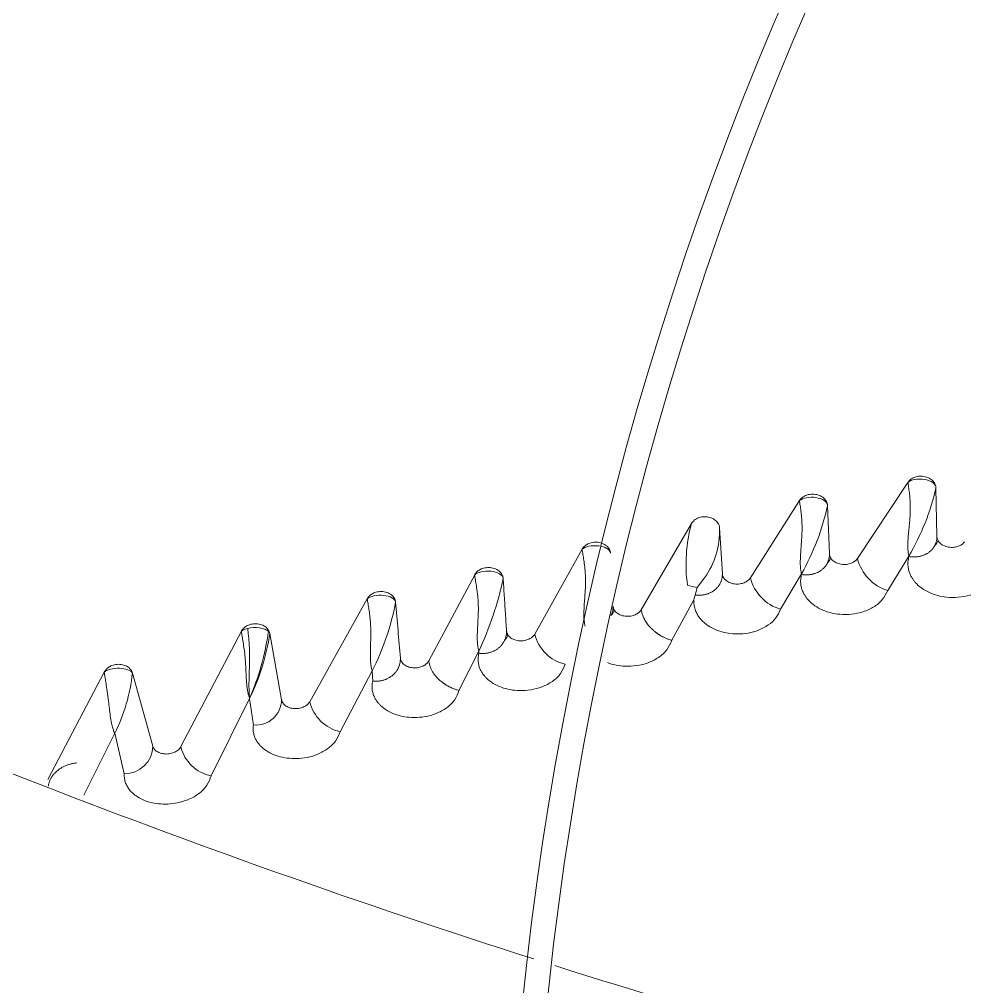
# Model space of a CAD drawing. Header units: millimetres. Extents: x 113490 to 142599, y -20467 to 115.
# Drawn here: x 134473.8 to 134570.1, y -11322.9 to -11224.4 of the extents above; entities that cross this region are included whole.
import ezdxf

# ---------------------------------------------------------------- set-up
doc = ezdxf.new("R2010")
doc.units = ezdxf.units.MM
doc.layers.add('DV3_0', color=7, linetype='Continuous')

msp = doc.modelspace()

# ---------------------------------------------------------------- linework, layer by layer
at = {"layer": 'DV3_0', "color": 7, "linetype": 'Continuous', "lineweight": 15}
for p, q in [((134559.17, -11279.306), (134564.328, -11271.544)), ((134567.175, -11272.108), (134567.267, -11277.05)), ((134548.265, -11281.278), (134553.274, -11273.405)), ((134556.131, -11273.909), (134556.325, -11278.827)), ((134537.148, -11284.523), (134542.254, -11275.748)), ((134545.132, -11276.173), (134545.411, -11280.856)), ((134526.31, -11287.005), (134531.129, -11278.365)), ((134562.267, -11282.576), (134564.42, -11279.052)), ((134564.42, -11279.051), (134564.418, -11279.098)), ((134515.493, -11289.734), (134520.176, -11280.965)), ((134543.608, -11281.271), (134542.831, -11282.246)), ((134551.354, -11284.475), (134553.478, -11280.858)), ((134553.478, -11280.858), (134553.478, -11280.94)), ((134542.337, -11282.157), (134541.86, -11282.021)), ((134542.831, -11282.246), (134542.337, -11282.157)), ((134542.831, -11282.246), (134542.654, -11283.036)), ((134503.372, -11293.898), (134509.237, -11283.399)), ((134540.253, -11287.64), (134542.503, -11283.511)), ((134490.238, -11298.474), (134496.412, -11286.718)), ((134499.298, -11286.943), (134500.501, -11293.704)), ((134518.573, -11292.74), (134520.593, -11288.734)), ((134520.593, -11288.733), (134520.6, -11288.967)), ((134476.696, -11301.82), (134482.437, -11290.877)), ((134485.302, -11290.976), (134487.375, -11298.431)), ((134506.452, -11296.951), (134509.732, -11290.763)), ((134509.732, -11290.762), (134509.783, -11291.791)), ((134493.323, -11301.454), (134497.245, -11293.564)), ((134497.245, -11293.564), (134497.626, -11296.272)), ((134480.349, -11303.43), (134483.496, -11297.117)), ((134483.496, -11297.116), (134484.467, -11301.239))]:
    msp.add_line(p, q, dxfattribs=at)
for centre, radius, start, end in [((134869.238, -11359.99), 477.5, 136.98025, 223.01975), ((134869.238, -11359.99), 456, 136.22822, 225.34418), ((134869.238, -11359.99), 453.5, 135.99119, 225.55886), ((134869.238, -11359.99), 457, 142.95737, 169.71228), ((134869.238, -11359.99), 343.5, 135.65946, 225.62289), ((134869.238, -11359.99), 346, 136.50602, 225.32035), ((134543.348, -11266.671), 24.439, 329.56586, 347.14778), ((134531.773, -11268.592), 24.932, 330.52894, 347.68668), ((134557.61, -11279.861), 15.898, 165.00298, 187.80676), ((134536.779, -11276.452), 8.357, 324.79019, 1.91433), ((134566.52, -11277.251), 0.897, 305.88427, 346.71446), ((134555.539, -11279), 0.942, 307.57461, 346.42967), ((134563.681, -11278.136), 4.66, 194.54387, 252.336), ((134791.503, -10489.197), 872.245, 245.056331, 252.291432), ((134491.415, -11274.855), 32.31, 334.56136, 348.45555), ((134552.633, -11280.149), 4.511, 194.49093, 253.53002), ((134548.296, -11285.084), 6.003, 160.05662, 164.81001), ((134485.295, -11278.516), 27.334, 333.38163, 348.95989), ((129375.049, -11718.425), 5155.431, 4.77297, 4.836578), ((134533.366, -11284.289), 1.068, 310.83867, 346.42868), ((134472.103, -11282.848), 27.331, 336.91483, 351.84021), ((134476.136, -11283.389), 23.433, 334.26264, 351.27685), ((134522.487, -11286.791), 1.106, 312.11245, 346.08773), ((134530.251, -11286.11), 4.041, 192.7941, 257.83161), ((134467.403, -11289.046), 18.003, 333.36688, 353.8444), ((134497.879, -11293.661), 2.622, 264.45156, 359.06259), ((134507.371, -11292.945), 4.111, 193.40108, 257.09437), ((134484.511, -11298.374), 2.865, 269.12601, 358.86626), ((134494.096, -11297.566), 3.964, 193.23761, 258.75388), ((134791.503, -10489.197), 872.245, 252.439478, 259.620226), ((135067.025, -9514.286), 1921.389, 250.257884, 253.587263)]:
    msp.add_arc(centre, radius, start, end, dxfattribs=at)
at = {"layer": 'DV3_0', "color": 7, "linetype": 'Continuous', "lineweight": 20}
for centre, radius, start, end in [((134869.238, -11359.99), 461.751, 142.79147, 173.13842), ((134497.298, -11287.817), 1.411, 100.21427, 128.87323), ((134498.858, -11287.078), 0.461, 17.12635, 49.61643)]:
    msp.add_arc(centre, radius, start, end, dxfattribs=at)
at = {"layer": 'DV3_0', "color": 7, "linetype": 'Continuous', "lineweight": 15}
for points, knots in [([(134564.328, -11271.544), (134564.344, -11271.521), (134564.374, -11271.475), (134564.428, -11271.409), (134564.488, -11271.346), (134564.576, -11271.266), (134564.698, -11271.174), (134564.868, -11271.079), (134565.061, -11271), (134565.377, -11270.918), (134565.733, -11270.901), (134566.094, -11270.963), (134566.354, -11271.05), (134566.593, -11271.173), (134566.798, -11271.327), (134566.963, -11271.505), (134567.07, -11271.678), (134567.133, -11271.835), (134567.167, -11271.971), (134567.172, -11272.062), (134567.175, -11272.108)], [0, 0, 0, 0, 0.024134, 0.04836, 0.072806, 0.097596, 0.147346, 0.197463, 0.253452, 0.310188, 0.44873, 0.519838, 0.591578, 0.663957, 0.735397, 0.803684, 0.871681, 0.915225, 0.957782, 1, 1, 1, 1]), ([(134564.42, -11279.051), (134564.408, -11279.002), (134564.385, -11278.9), (134564.359, -11278.74), (134564.338, -11278.573), (134564.323, -11278.397), (134564.309, -11278.106), (134564.316, -11277.643), (134564.358, -11277.012), (134564.415, -11276.383), (134564.464, -11275.876), (134564.511, -11275.383), (134564.545, -11274.865), (134564.565, -11274.328), (134564.563, -11273.895), (134564.552, -11273.546), (134564.531, -11273.212), (134564.502, -11272.892), (134564.468, -11272.588), (134564.431, -11272.299), (134564.393, -11272.028), (134564.357, -11271.772), (134564.338, -11271.621), (134564.328, -11271.544)], [0, 0, 0, 0, 0.022409, 0.045589, 0.069571, 0.094381, 0.120045, 0.191549, 0.285493, 0.377196, 0.444191, 0.486257, 0.570457, 0.643705, 0.688578, 0.731351, 0.772306, 0.811765, 0.850086, 0.887654, 0.924879, 0.962184, 1, 1, 1, 1]), ([(134564.328, -11271.544), (134564.48, -11271.415), (134564.736, -11271.308), (134565.342, -11271.199), (134565.693, -11271.195), (134566.341, -11271.305), (134566.638, -11271.418), (134567.055, -11271.722), (134567.173, -11271.913), (134567.175, -11272.108)], [0, 0, 0, 0, 0.25, 0.25, 0.5, 0.5, 0.75, 0.75, 1, 1, 1, 1]), ([(134553.274, -11273.405), (134553.289, -11273.382), (134553.319, -11273.335), (134553.371, -11273.269), (134553.429, -11273.205), (134553.515, -11273.123), (134553.635, -11273.03), (134553.802, -11272.931), (134553.993, -11272.848), (134554.307, -11272.76), (134554.663, -11272.735), (134555.026, -11272.788), (134555.289, -11272.871), (134555.531, -11272.989), (134555.739, -11273.138), (134555.908, -11273.312), (134556.017, -11273.483), (134556.083, -11273.638), (134556.12, -11273.773), (134556.127, -11273.863), (134556.131, -11273.909)], [0, 0, 0, 0, 0.024029, 0.048159, 0.072516, 0.097221, 0.146847, 0.196862, 0.252882, 0.309652, 0.448785, 0.520176, 0.59216, 0.664628, 0.736101, 0.804272, 0.872116, 0.915511, 0.957922, 1, 1, 1, 1]), ([(134553.274, -11273.405), (134553.421, -11273.276), (134553.673, -11273.168), (134554.275, -11273.052), (134554.625, -11273.044), (134555.275, -11273.141), (134555.576, -11273.247), (134556, -11273.537), (134556.124, -11273.72), (134556.131, -11273.909)], [0, 0, 0, 0, 0.25, 0.25, 0.5, 0.5, 0.75, 0.75, 1, 1, 1, 1]), ([(134553.478, -11280.858), (134553.466, -11280.809), (134553.442, -11280.71), (134553.413, -11280.553), (134553.389, -11280.389), (134553.371, -11280.217), (134553.352, -11279.931), (134553.35, -11279.477), (134553.38, -11278.854), (134553.424, -11278.231), (134553.463, -11277.729), (134553.502, -11277.242), (134553.526, -11276.729), (134553.537, -11276.194), (134553.53, -11275.762), (134553.513, -11275.414), (134553.488, -11275.079), (134553.456, -11274.759), (134553.419, -11274.455), (134553.379, -11274.165), (134553.34, -11273.893), (134553.303, -11273.635), (134553.284, -11273.482), (134553.274, -11273.405)], [0, 0, 0, 0, 0.022201, 0.045152, 0.068882, 0.093418, 0.118782, 0.189613, 0.28218, 0.374375, 0.441059, 0.481971, 0.566408, 0.639815, 0.684963, 0.728061, 0.769391, 0.809271, 0.848051, 0.886111, 0.923847, 0.961672, 1, 1, 1, 1]), ([(134542.254, -11275.748), (134542.272, -11275.72), (134542.306, -11275.666), (134542.363, -11275.59), (134542.425, -11275.519), (134542.509, -11275.435), (134542.625, -11275.342), (134542.848, -11275.206), (134543.128, -11275.1), (134543.457, -11275.049), (134543.735, -11275.044), (134544.015, -11275.081), (134544.279, -11275.159), (134544.521, -11275.272), (134544.73, -11275.418), (134544.901, -11275.589), (134545.014, -11275.758), (134545.082, -11275.911), (134545.12, -11276.041), (134545.128, -11276.129), (134545.132, -11276.173)], [0, 0, 0, 0, 0.028167, 0.055348, 0.081659, 0.107229, 0.154212, 0.202321, 0.315456, 0.382435, 0.455458, 0.52668, 0.598478, 0.669805, 0.740218, 0.808365, 0.876005, 0.918304, 0.959423, 1, 1, 1, 1]), ([(134531.129, -11278.365), (134531.142, -11278.341), (134531.169, -11278.293), (134531.218, -11278.223), (134531.272, -11278.156), (134531.353, -11278.07), (134531.468, -11277.971), (134531.631, -11277.864), (134531.819, -11277.772), (134532.133, -11277.668), (134532.496, -11277.628), (134532.869, -11277.669), (134533.141, -11277.743), (134533.392, -11277.855), (134533.608, -11278.001), (134533.782, -11278.172), (134533.896, -11278.341), (134533.966, -11278.495), (134534.005, -11278.629), (134534.012, -11278.72), (134534.016, -11278.765)], [0, 0, 0, 0, 0.023863, 0.047824, 0.072015, 0.09656, 0.145727, 0.195355, 0.251243, 0.307931, 0.448733, 0.521024, 0.59385, 0.666733, 0.738421, 0.806257, 0.87365, 0.91656, 0.958451, 1, 1, 1, 1]), ([(134564.418, -11279.097), (134564.467, -11279.105), (134564.564, -11279.121), (134564.71, -11279.134), (134564.855, -11279.141), (134564.999, -11279.141), (134565.142, -11279.134), (134565.282, -11279.12), (134565.421, -11279.1), (134565.556, -11279.073), (134565.689, -11279.039), (134565.819, -11279), (134565.945, -11278.954), (134566.067, -11278.902), (134566.184, -11278.845), (134566.297, -11278.781), (134566.405, -11278.713), (134566.507, -11278.638), (134566.604, -11278.559), (134566.695, -11278.475), (134566.78, -11278.386), (134566.859, -11278.292), (134566.931, -11278.195), (134566.997, -11278.094), (134567.056, -11277.989), (134567.109, -11277.88), (134567.154, -11277.769), (134567.192, -11277.655), (134567.223, -11277.538), (134567.246, -11277.419), (134567.261, -11277.298), (134567.269, -11277.175), (134567.268, -11277.091), (134567.267, -11277.05)], [0, 0, 0, 0, 0.030624, 0.061201, 0.091776, 0.122388, 0.153068, 0.183841, 0.214727, 0.245741, 0.276895, 0.308198, 0.339656, 0.371275, 0.403058, 0.43501, 0.467136, 0.499442, 0.53193, 0.564598, 0.597438, 0.630439, 0.663587, 0.696868, 0.730267, 0.763765, 0.797349, 0.831004, 0.864717, 0.898478, 0.93228, 0.96612, 1, 1, 1, 1]), ([(134567.267, -11277.05), (134567.273, -11277.114), (134567.284, -11277.243), (134567.381, -11277.496), (134567.613, -11277.792), (134568.044, -11278.053), (134568.574, -11278.185), (134569.103, -11278.17), (134569.546, -11278.041), (134569.828, -11277.874), (134570.002, -11277.72), (134570.069, -11277.635), (134570.102, -11277.592)], [0, 0, 0, 0, 0.062043, 0.124815, 0.256609, 0.396962, 0.54245, 0.683803, 0.801715, 0.902665, 0.951541, 1, 1, 1, 1]), ([(134531.129, -11278.365), (134531.261, -11278.235), (134531.506, -11278.124), (134532.105, -11277.995), (134532.46, -11277.977), (134533.126, -11278.054), (134533.436, -11278.149), (134533.877, -11278.415), (134534.008, -11278.588), (134534.016, -11278.765)], [0, 0, 0, 0, 0.25, 0.25, 0.5, 0.5, 0.75, 0.75, 1, 1, 1, 1]), ([(134531.432, -11286.19), (134531.419, -11286.139), (134531.393, -11286.035), (134531.363, -11285.87), (134531.338, -11285.697), (134531.319, -11285.515), (134531.3, -11285.214), (134531.3, -11284.734), (134531.333, -11284.082), (134531.379, -11283.431), (134531.417, -11282.905), (134531.453, -11282.395), (134531.471, -11281.859), (134531.471, -11281.305), (134531.452, -11280.857), (134531.425, -11280.495), (134531.388, -11280.146), (134531.345, -11279.81), (134531.297, -11279.489), (134531.248, -11279.182), (134531.201, -11278.891), (134531.158, -11278.614), (134531.139, -11278.448), (134531.129, -11278.365)], [0, 0, 0, 0, 0.022237, 0.045248, 0.069066, 0.093718, 0.119229, 0.190368, 0.28422, 0.374892, 0.441624, 0.484155, 0.567317, 0.639831, 0.684339, 0.726905, 0.76784, 0.807487, 0.846217, 0.884424, 0.922516, 0.960904, 1, 1, 1, 1]), ([(134553.478, -11280.94), (134553.527, -11280.947), (134553.624, -11280.961), (134553.771, -11280.972), (134553.916, -11280.976), (134554.06, -11280.974), (134554.202, -11280.964), (134554.343, -11280.948), (134554.481, -11280.925), (134554.617, -11280.896), (134554.749, -11280.86), (134554.879, -11280.818), (134555.004, -11280.769), (134555.126, -11280.715), (134555.243, -11280.655), (134555.356, -11280.59), (134555.464, -11280.519), (134555.566, -11280.442), (134555.662, -11280.361), (134555.753, -11280.274), (134555.838, -11280.183), (134555.916, -11280.088), (134555.988, -11279.989), (134556.054, -11279.885), (134556.113, -11279.778), (134556.165, -11279.668), (134556.211, -11279.555), (134556.249, -11279.439), (134556.28, -11279.321), (134556.303, -11279.2), (134556.319, -11279.077), (134556.327, -11278.953), (134556.326, -11278.869), (134556.325, -11278.827)], [0, 0, 0, 0, 0.03052, 0.060997, 0.091475, 0.121995, 0.152587, 0.183277, 0.214087, 0.245032, 0.276126, 0.307376, 0.338791, 0.370375, 0.402134, 0.434072, 0.466194, 0.498504, 0.531007, 0.563699, 0.59657, 0.629611, 0.662807, 0.696143, 0.729602, 0.763169, 0.796826, 0.83056, 0.864356, 0.898204, 0.932096, 0.966028, 1, 1, 1, 1]), ([(134556.325, -11278.827), (134556.332, -11278.89), (134556.345, -11279.019), (134556.448, -11279.269), (134556.686, -11279.559), (134557.123, -11279.81), (134557.657, -11279.931), (134558.186, -11279.904), (134558.626, -11279.765), (134558.903, -11279.592), (134559.073, -11279.436), (134559.138, -11279.349), (134559.17, -11279.306)], [0, 0, 0, 0, 0.061808, 0.124342, 0.255812, 0.396242, 0.54227, 0.68426, 0.802287, 0.903034, 0.951693, 1, 1, 1, 1]), ([(134564.418, -11279.097), (134564.38, -11279.274), (134564.308, -11279.612), (134564.32, -11280.102), (134564.402, -11280.538), (134564.539, -11280.918), (134564.706, -11281.24), (134564.885, -11281.507), (134565.367, -11282.104), (134566.42, -11282.861), (134568.028, -11283.281), (134569.462, -11283.301), (134570.673, -11283.071), (134571.774, -11282.585), (134572.691, -11281.866), (134573.026, -11281.243), (134573.194, -11280.93)], [0, 0, 0, 0, 0.048201, 0.09227, 0.132334, 0.168466, 0.200643, 0.228802, 0.25286, 0.399444, 0.537774, 0.628473, 0.721072, 0.814191, 0.907038, 1, 1, 1, 1]), ([(134520.176, -11280.965), (134520.189, -11280.94), (134520.215, -11280.892), (134520.262, -11280.822), (134520.315, -11280.754), (134520.394, -11280.668), (134520.507, -11280.567), (134520.666, -11280.458), (134520.852, -11280.364), (134521.164, -11280.255), (134521.526, -11280.209), (134521.902, -11280.244), (134522.176, -11280.314), (134522.43, -11280.422), (134522.649, -11280.564), (134522.827, -11280.733), (134522.944, -11280.9), (134523.016, -11281.053), (134523.057, -11281.186), (134523.067, -11281.276), (134523.072, -11281.321)], [0, 0, 0, 0, 0.023808, 0.047726, 0.071885, 0.096412, 0.145198, 0.194482, 0.250252, 0.306836, 0.44823, 0.520887, 0.594068, 0.667165, 0.739009, 0.806802, 0.874094, 0.916845, 0.958589, 1, 1, 1, 1]), ([(134520.176, -11280.965), (134520.304, -11280.838), (134520.544, -11280.727), (134521.139, -11280.596), (134521.493, -11280.575), (134522.161, -11280.643), (134522.474, -11280.731), (134522.923, -11280.985), (134523.058, -11281.15), (134523.072, -11281.321)], [0, 0, 0, 0, 0.25, 0.25, 0.5, 0.5, 0.75, 0.75, 1, 1, 1, 1]), ([(134520.593, -11288.733), (134520.579, -11288.684), (134520.551, -11288.581), (134520.518, -11288.42), (134520.491, -11288.251), (134520.469, -11288.073), (134520.444, -11287.777), (134520.434, -11287.306), (134520.455, -11286.662), (134520.488, -11286.018), (134520.516, -11285.498), (134520.543, -11284.994), (134520.552, -11284.464), (134520.544, -11283.913), (134520.519, -11283.466), (134520.487, -11283.104), (134520.446, -11282.755), (134520.399, -11282.419), (134520.348, -11282.097), (134520.297, -11281.789), (134520.248, -11281.496), (134520.205, -11281.217), (134520.186, -11281.049), (134520.176, -11280.965)], [0, 0, 0, 0, 0.022002, 0.044764, 0.068319, 0.092694, 0.117911, 0.188328, 0.280844, 0.371809, 0.438209, 0.479748, 0.562928, 0.635555, 0.680347, 0.723252, 0.76458, 0.804675, 0.843903, 0.882652, 0.921318, 0.960302, 1, 1, 1, 1]), ([(134523.072, -11281.321), (134523.091, -11281.616), (134523.131, -11282.209), (134523.19, -11283.097), (134523.249, -11283.988), (134523.308, -11284.883), (134523.367, -11285.782), (134523.406, -11286.381), (134523.426, -11286.682)], [0, 0, 0, 0, 0.163352, 0.328023, 0.494015, 0.661335, 0.829994, 1, 1, 1, 1]), ([(134542.654, -11283.036), (134542.701, -11283.041), (134542.797, -11283.05), (134542.939, -11283.056), (134543.081, -11283.055), (134543.221, -11283.047), (134543.359, -11283.033), (134543.495, -11283.012), (134543.629, -11282.984), (134543.761, -11282.951), (134543.889, -11282.911), (134544.014, -11282.866), (134544.136, -11282.814), (134544.253, -11282.757), (134544.366, -11282.695), (134544.475, -11282.627), (134544.579, -11282.554), (134544.677, -11282.475), (134544.77, -11282.392), (134544.858, -11282.304), (134544.939, -11282.212), (134545.015, -11282.116), (134545.085, -11282.016), (134545.148, -11281.912), (134545.205, -11281.805), (134545.256, -11281.695), (134545.299, -11281.582), (134545.336, -11281.466), (134545.366, -11281.348), (134545.389, -11281.228), (134545.404, -11281.105), (134545.413, -11280.982), (134545.412, -11280.898), (134545.411, -11280.856)], [0, 0, 0, 0, 0.030265, 0.060513, 0.090787, 0.121122, 0.15155, 0.182096, 0.21278, 0.243616, 0.274618, 0.305794, 0.337151, 0.368694, 0.400427, 0.432355, 0.464482, 0.496811, 0.529346, 0.562081, 0.595008, 0.628116, 0.661391, 0.694819, 0.728381, 0.762063, 0.795848, 0.82972, 0.863667, 0.897675, 0.931737, 0.965846, 1, 1, 1, 1]), ([(134545.411, -11280.856), (134545.419, -11280.92), (134545.435, -11281.047), (134545.543, -11281.294), (134545.786, -11281.579), (134546.23, -11281.821), (134546.767, -11281.931), (134547.296, -11281.893), (134547.732, -11281.745), (134548.006, -11281.568), (134548.171, -11281.409), (134548.234, -11281.322), (134548.265, -11281.278)], [0, 0, 0, 0, 0.061572, 0.123849, 0.255018, 0.395564, 0.542157, 0.684789, 0.802921, 0.903424, 0.951914, 1, 1, 1, 1]), ([(134553.478, -11280.94), (134553.443, -11281.112), (134553.377, -11281.442), (134553.394, -11281.92), (134553.479, -11282.348), (134553.618, -11282.723), (134553.79, -11283.045), (134553.977, -11283.316), (134554.474, -11283.909), (134555.551, -11284.648), (134557.168, -11285.032), (134558.596, -11285.021), (134559.793, -11284.771), (134560.882, -11284.267), (134561.786, -11283.529), (134562.106, -11282.895), (134562.267, -11282.576)], [0, 0, 0, 0, 0.046866, 0.089983, 0.129484, 0.165451, 0.19787, 0.226685, 0.25182, 0.39873, 0.538192, 0.627822, 0.719907, 0.813023, 0.906239, 1, 1, 1, 1]), ([(134509.237, -11283.399), (134509.25, -11283.375), (134509.276, -11283.329), (134509.323, -11283.262), (134509.375, -11283.196), (134509.453, -11283.112), (134509.563, -11283.013), (134509.722, -11282.905), (134509.905, -11282.812), (134510.217, -11282.702), (134510.578, -11282.655), (134510.952, -11282.689), (134511.224, -11282.758), (134511.476, -11282.865), (134511.694, -11283.004), (134511.872, -11283.17), (134511.99, -11283.334), (134512.064, -11283.486), (134512.107, -11283.617), (134512.118, -11283.706), (134512.123, -11283.75)], [0, 0, 0, 0, 0.023224, 0.046559, 0.070122, 0.094029, 0.142577, 0.19164, 0.247919, 0.304972, 0.44783, 0.520778, 0.594184, 0.66739, 0.739327, 0.807118, 0.874376, 0.917068, 0.958723, 1, 1, 1, 1]), ([(134509.237, -11283.399), (134509.368, -11283.278), (134509.609, -11283.174), (134510.2, -11283.051), (134510.55, -11283.032), (134511.211, -11283.098), (134511.521, -11283.183), (134511.968, -11283.426), (134512.105, -11283.585), (134512.123, -11283.75)], [0, 0, 0, 0, 0.25, 0.25, 0.5, 0.5, 0.75, 0.75, 1, 1, 1, 1]), ([(134509.732, -11290.763), (134509.718, -11290.716), (134509.689, -11290.621), (134509.654, -11290.471), (134509.624, -11290.313), (134509.599, -11290.147), (134509.567, -11289.872), (134509.545, -11289.435), (134509.546, -11288.83), (134509.561, -11288.226), (134509.577, -11287.74), (134509.593, -11287.269), (134509.594, -11286.769), (134509.582, -11286.243), (134509.556, -11285.814), (134509.525, -11285.464), (134509.487, -11285.126), (134509.444, -11284.802), (134509.397, -11284.49), (134509.35, -11284.193), (134509.306, -11283.911), (134509.265, -11283.642), (134509.247, -11283.48), (134509.237, -11283.399)], [0, 0, 0, 0, 0.021649, 0.044054, 0.067247, 0.091253, 0.116094, 0.185169, 0.275206, 0.366062, 0.431165, 0.470125, 0.553471, 0.626346, 0.672137, 0.716118, 0.758577, 0.799825, 0.840195, 0.880037, 0.91971, 0.959577, 1, 1, 1, 1]), ([(134542.503, -11283.511), (134542.503, -11283.682), (134542.504, -11284.014), (134542.619, -11284.486), (134542.801, -11284.912), (134543.039, -11285.289), (134543.316, -11285.615), (134543.929, -11286.184), (134545.105, -11286.806), (134546.696, -11287.042), (134548.049, -11286.933), (134549.138, -11286.63), (134550.12, -11286.11), (134550.93, -11285.385), (134551.212, -11284.78), (134551.354, -11284.475)], [0, 0, 0, 0, 0.04854, 0.0945, 0.138055, 0.179268, 0.218149, 0.254623, 0.40285, 0.546551, 0.633793, 0.723693, 0.814955, 0.906909, 1, 1, 1, 1]), ([(134534.069, -11285.117), (134534.085, -11285.085), (134534.117, -11285.014), (134534.159, -11284.902), (134534.197, -11284.782), (134534.227, -11284.66), (134534.25, -11284.536), (134534.266, -11284.41), (134534.274, -11284.283), (134534.273, -11284.197), (134534.272, -11284.154)], [0.7337345, 0.7337345, 0.7337345, 0.7337345, 0.7628649, 0.7965844, 0.8303767, 0.8642271, 0.8981227, 0.9320539, 0.9660139, 1, 1, 1, 1]), ([(134534.272, -11284.154), (134534.274, -11284.179), (134534.278, -11284.23), (134534.293, -11284.305), (134534.314, -11284.379), (134534.342, -11284.452), (134534.396, -11284.561), (134534.493, -11284.701), (134534.659, -11284.858), (134534.863, -11284.992), (134535.187, -11285.133), (134535.648, -11285.22), (134536.11, -11285.177), (134536.433, -11285.08), (134536.629, -11284.993), (134536.798, -11284.892), (134536.938, -11284.78), (134537.059, -11284.658), (134537.119, -11284.568), (134537.148, -11284.523)], [0, 0, 0, 0, 0.024403, 0.048716, 0.073078, 0.097627, 0.122498, 0.187206, 0.253061, 0.322964, 0.39398, 0.541384, 0.684938, 0.744578, 0.803456, 0.853954, 0.903766, 0.952151, 1, 1, 1, 1]), ([(134540.253, -11287.641), (134540.198, -11287.626), (134540.091, -11287.594), (134539.934, -11287.54), (134539.785, -11287.483), (134539.643, -11287.424), (134539.51, -11287.364), (134539.385, -11287.302), (134539.268, -11287.241), (134539.16, -11287.18), (134539.059, -11287.12), (134538.965, -11287.062), (134538.879, -11287.006), (134538.801, -11286.952), (134538.73, -11286.901), (134538.665, -11286.852), (134538.607, -11286.808), (134538.555, -11286.767), (134538.51, -11286.729), (134538.47, -11286.696), (134538.437, -11286.667), (134538.409, -11286.642), (134538.386, -11286.622), (134538.369, -11286.607), (134538.357, -11286.596), (134538.277, -11286.524), (134538.135, -11286.39), (134537.948, -11286.187), (134537.784, -11285.986), (134537.642, -11285.786), (134537.521, -11285.59), (134537.419, -11285.397), (134537.335, -11285.21), (134537.267, -11285.028), (134537.215, -11284.853), (134537.174, -11284.684), (134537.157, -11284.576), (134537.148, -11284.523)], [0, 0, 0, 0, 0.034123, 0.06675, 0.09792, 0.12766, 0.15599, 0.182924, 0.208471, 0.232639, 0.255429, 0.276844, 0.296882, 0.315543, 0.332825, 0.348723, 0.363236, 0.376358, 0.388086, 0.398416, 0.407345, 0.414868, 0.420982, 0.425684, 0.428973, 0.430847, 0.490957, 0.549235, 0.605761, 0.660585, 0.713745, 0.765274, 0.815208, 0.863593, 0.91048, 0.955927, 1, 1, 1, 1]), ([(134496.412, -11286.718), (134496.424, -11286.695), (134496.448, -11286.648), (134496.492, -11286.581), (134496.541, -11286.515), (134496.615, -11286.43), (134496.719, -11286.331), (134496.868, -11286.221), (134497.042, -11286.123), (134497.34, -11286.004), (134497.691, -11285.943), (134498.061, -11285.959), (134498.335, -11286.014), (134498.591, -11286.107), (134498.817, -11286.234), (134499.005, -11286.388), (134499.134, -11286.544), (134499.218, -11286.688), (134499.271, -11286.813), (134499.289, -11286.899), (134499.298, -11286.943)], [0, 0, 0, 0, 0.023193, 0.046564, 0.070228, 0.094297, 0.142095, 0.190415, 0.245993, 0.302304, 0.444824, 0.518345, 0.592326, 0.666155, 0.738761, 0.807216, 0.87511, 0.917452, 0.958876, 1, 1, 1, 1]), ([(134497.047, -11286.428), (134497.062, -11286.575), (134497.097, -11286.889), (134497.169, -11287.557), (134497.23, -11288.398), (134497.243, -11289.35), (134497.225, -11290.259), (134497.196, -11291.137), (134497.175, -11291.987), (134497.176, -11292.809), (134497.213, -11293.321), (134497.245, -11293.564)], [0, 0, 0, 0, 0.062498, 0.125002, 0.250008, 0.375015, 0.500022, 0.625029, 0.750035, 0.875042, 1, 1, 1, 1]), ([(134520.6, -11288.966), (134520.649, -11288.972), (134520.747, -11288.982), (134520.894, -11288.989), (134521.04, -11288.988), (134521.184, -11288.98), (134521.327, -11288.964), (134521.467, -11288.942), (134521.605, -11288.913), (134521.74, -11288.878), (134521.872, -11288.836), (134522, -11288.787), (134522.125, -11288.733), (134522.245, -11288.672), (134522.361, -11288.606), (134522.472, -11288.534), (134522.578, -11288.457), (134522.679, -11288.374), (134522.774, -11288.287), (134522.863, -11288.194), (134522.946, -11288.098), (134523.023, -11287.996), (134523.094, -11287.891), (134523.159, -11287.783), (134523.217, -11287.671), (134523.268, -11287.555), (134523.312, -11287.437), (134523.35, -11287.316), (134523.38, -11287.193), (134523.403, -11287.068), (134523.419, -11286.941), (134523.427, -11286.812), (134523.426, -11286.725), (134523.426, -11286.682)], [0, 0, 0, 0, 0.030308, 0.060567, 0.09083, 0.121138, 0.151527, 0.182026, 0.21266, 0.243447, 0.274401, 0.305534, 0.336854, 0.368368, 0.400081, 0.431998, 0.464123, 0.496463, 0.529018, 0.561781, 0.594743, 0.627891, 0.661209, 0.69468, 0.728285, 0.762007, 0.795828, 0.82973, 0.863698, 0.897718, 0.931779, 0.965875, 1, 1, 1, 1]), ([(134523.426, -11286.682), (134523.434, -11286.745), (134523.451, -11286.872), (134523.562, -11287.118), (134523.815, -11287.399), (134524.272, -11287.632), (134524.825, -11287.725), (134525.363, -11287.666), (134525.8, -11287.498), (134526.066, -11287.307), (134526.223, -11287.14), (134526.281, -11287.05), (134526.31, -11287.005)], [0, 0, 0, 0, 0.060685, 0.122132, 0.252219, 0.393086, 0.541388, 0.685757, 0.80418, 0.904063, 0.952325, 1, 1, 1, 1]), ([(134497.245, -11293.564), (134497.228, -11293.522), (134497.193, -11293.433), (134497.148, -11293.29), (134497.105, -11293.131), (134497.066, -11292.957), (134497.03, -11292.767), (134496.997, -11292.561), (134496.968, -11292.339), (134496.944, -11292.101), (134496.914, -11291.723), (134496.888, -11291.274), (134496.869, -11290.83), (134496.857, -11290.468), (134496.837, -11290.128), (134496.812, -11289.744), (134496.771, -11289.226), (134496.697, -11288.581), (134496.601, -11287.958), (134496.528, -11287.526), (134496.481, -11287.241), (134496.439, -11286.968), (134496.421, -11286.802), (134496.412, -11286.718)], [0, 0, 0, 0, 0.021582, 0.044993, 0.070281, 0.097487, 0.126644, 0.157785, 0.190935, 0.22612, 0.263363, 0.35736, 0.420759, 0.452963, 0.510655, 0.563618, 0.611913, 0.723706, 0.825547, 0.868701, 0.911913, 0.955557, 1, 1, 1, 1]), ([(134533.7, -11289.916), (134534.261, -11290.13), (134535.259, -11290.321), (134536.687, -11290.255), (134537.869, -11289.964), (134538.946, -11289.419), (134539.83, -11288.635), (134540.112, -11287.974), (134540.253, -11287.641)], [0.3972733, 0.3972733, 0.3972733, 0.3972733, 0.5378895, 0.6256928, 0.7171017, 0.8104865, 0.9045782, 1, 1, 1, 1]), ([(134509.783, -11291.791), (134509.832, -11291.796), (134509.93, -11291.805), (134510.076, -11291.81), (134510.221, -11291.807), (134510.365, -11291.798), (134510.507, -11291.781), (134510.647, -11291.757), (134510.785, -11291.726), (134510.919, -11291.688), (134511.051, -11291.645), (134511.179, -11291.594), (134511.303, -11291.538), (134511.423, -11291.476), (134511.538, -11291.408), (134511.649, -11291.334), (134511.755, -11291.255), (134511.855, -11291.171), (134511.95, -11291.081), (134512.039, -11290.987), (134512.122, -11290.889), (134512.199, -11290.786), (134512.27, -11290.679), (134512.334, -11290.569), (134512.392, -11290.455), (134512.443, -11290.338), (134512.488, -11290.218), (134512.525, -11290.096), (134512.556, -11289.971), (134512.579, -11289.844), (134512.595, -11289.715), (134512.603, -11289.585), (134512.603, -11289.497), (134512.602, -11289.454)], [0, 0, 0, 0, 0.030136, 0.060229, 0.09033, 0.120484, 0.150727, 0.181089, 0.211596, 0.242267, 0.273117, 0.304158, 0.335401, 0.366851, 0.398516, 0.4304, 0.462508, 0.494847, 0.527415, 0.560208, 0.593214, 0.626421, 0.659811, 0.693369, 0.727075, 0.76091, 0.794856, 0.828896, 0.863012, 0.89719, 0.93142, 0.965692, 1, 1, 1, 1]), ([(134512.602, -11289.454), (134512.612, -11289.516), (134512.631, -11289.643), (134512.747, -11289.887), (134513.005, -11290.165), (134513.468, -11290.391), (134514.025, -11290.475), (134514.563, -11290.408), (134514.995, -11290.233), (134515.257, -11290.039), (134515.41, -11289.871), (134515.466, -11289.78), (134515.493, -11289.734)], [0, 0, 0, 0, 0.060575, 0.121864, 0.251873, 0.393076, 0.542041, 0.686902, 0.805201, 0.904632, 0.952595, 1, 1, 1, 1]), ([(134520.6, -11288.966), (134520.569, -11289.134), (134520.509, -11289.454), (134520.536, -11289.918), (134520.631, -11290.332), (134520.779, -11290.694), (134520.961, -11291.003), (134521.158, -11291.262), (134521.686, -11291.835), (134522.827, -11292.526), (134524.483, -11292.813), (134525.906, -11292.721), (134527.071, -11292.416), (134528.132, -11291.858), (134529.001, -11291.062), (134529.265, -11290.397), (134529.399, -11290.06)], [0, 0, 0, 0, 0.045548, 0.087519, 0.126094, 0.161379, 0.19334, 0.221908, 0.246984, 0.395601, 0.538837, 0.62563, 0.716499, 0.809819, 0.904066, 1, 1, 1, 1]), ([(134482.437, -11290.877), (134482.453, -11290.847), (134482.484, -11290.788), (134482.542, -11290.703), (134482.607, -11290.622), (134482.681, -11290.545), (134482.763, -11290.472), (134482.874, -11290.386), (134483.022, -11290.295), (134483.226, -11290.202), (134483.463, -11290.13), (134483.732, -11290.088), (134484.007, -11290.085), (134484.278, -11290.123), (134484.536, -11290.199), (134484.766, -11290.309), (134484.963, -11290.449), (134485.104, -11290.593), (134485.199, -11290.729), (134485.263, -11290.85), (134485.289, -11290.934), (134485.302, -11290.976)], [0, 0, 0, 0, 0.030288, 0.060436, 0.090667, 0.121199, 0.152246, 0.184013, 0.239268, 0.295142, 0.366703, 0.438927, 0.513041, 0.58743, 0.661711, 0.734892, 0.803943, 0.872398, 0.915766, 0.958092, 1, 1, 1, 1]), ([(134518.573, -11292.741), (134518.518, -11292.728), (134518.41, -11292.7), (134518.252, -11292.651), (134518.102, -11292.6), (134517.96, -11292.545), (134517.827, -11292.489), (134517.703, -11292.431), (134517.586, -11292.374), (134517.478, -11292.316), (134517.378, -11292.26), (134517.286, -11292.205), (134517.202, -11292.152), (134517.125, -11292.101), (134517.055, -11292.054), (134516.993, -11292.009), (134516.937, -11291.967), (134516.888, -11291.93), (134516.845, -11291.896), (134516.808, -11291.866), (134516.777, -11291.841), (134516.752, -11291.82), (134516.733, -11291.803), (134516.618, -11291.706), (134516.422, -11291.525), (134516.177, -11291.251), (134515.975, -11290.978), (134515.814, -11290.71), (134515.689, -11290.449), (134515.597, -11290.199), (134515.531, -11289.961), (134515.506, -11289.809), (134515.493, -11289.734)], [0, 0, 0, 0, 0.034456, 0.067339, 0.098697, 0.128564, 0.156963, 0.18391, 0.209417, 0.233489, 0.25613, 0.27734, 0.297118, 0.31546, 0.332363, 0.347824, 0.361835, 0.374394, 0.385495, 0.395132, 0.403302, 0.41, 0.415223, 0.418967, 0.502787, 0.583185, 0.66032, 0.734271, 0.805105, 0.872915, 0.937826, 1, 1, 1, 1]), ([(134483.496, -11297.116), (134483.489, -11297.104), (134483.47, -11297.072), (134483.442, -11297.009), (134483.405, -11296.92), (134483.353, -11296.784), (134483.289, -11296.596), (134483.224, -11296.353), (134483.132, -11295.938), (134483.044, -11295.352), (134482.963, -11294.678), (134482.884, -11293.919), (134482.781, -11293.112), (134482.67, -11292.381), (134482.591, -11291.909), (134482.543, -11291.63), (134482.5, -11291.363), (134482.462, -11291.11), (134482.446, -11290.955), (134482.437, -11290.877)], [0, 0, 0, 0, 0.007351, 0.019112, 0.035329, 0.056048, 0.092627, 0.133596, 0.17908, 0.297728, 0.413356, 0.493007, 0.644708, 0.775162, 0.820607, 0.865531, 0.910216, 0.954944, 1, 1, 1, 1]), ([(134509.783, -11291.791), (134509.753, -11291.958), (134509.697, -11292.28), (134509.73, -11292.742), (134509.832, -11293.154), (134509.987, -11293.511), (134510.173, -11293.815), (134510.372, -11294.068), (134510.91, -11294.631), (134512.068, -11295.306), (134513.729, -11295.564), (134515.144, -11295.451), (134516.292, -11295.134), (134517.341, -11294.565), (134518.199, -11293.755), (134518.448, -11293.082), (134518.573, -11292.741)], [0, 0, 0, 0, 0.045627, 0.087603, 0.126118, 0.161277, 0.193037, 0.221314, 0.245998, 0.395257, 0.539818, 0.625245, 0.715448, 0.808686, 0.903283, 1, 1, 1, 1]), ([(134500.501, -11293.704), (134500.507, -11293.734), (134500.52, -11293.794), (134500.552, -11293.881), (134500.593, -11293.966), (134500.664, -11294.077), (134500.777, -11294.208), (134500.954, -11294.347), (134501.165, -11294.461), (134501.493, -11294.575), (134501.95, -11294.63), (134502.398, -11294.562), (134502.706, -11294.453), (134502.891, -11294.36), (134503.049, -11294.256), (134503.179, -11294.146), (134503.289, -11294.026), (134503.344, -11293.94), (134503.372, -11293.897)], [0, 0, 0, 0, 0.030138, 0.060243, 0.090571, 0.121372, 0.18595, 0.251797, 0.322108, 0.393644, 0.54284, 0.688154, 0.748031, 0.807067, 0.857092, 0.906392, 0.953514, 1, 1, 1, 1]), ([(134497.626, -11296.271), (134497.612, -11296.425), (134497.584, -11296.721), (134497.645, -11297.146), (134497.765, -11297.529), (134497.935, -11297.867), (134498.136, -11298.16), (134498.356, -11298.41), (134498.925, -11298.94), (134500.106, -11299.551), (134501.74, -11299.747), (134503.119, -11299.599), (134504.224, -11299.272), (134505.234, -11298.712), (134506.069, -11297.929), (134506.324, -11297.28), (134506.452, -11296.952)], [0, 0, 0, 0, 0.042898, 0.083054, 0.120616, 0.155688, 0.188241, 0.218209, 0.245505, 0.394945, 0.541922, 0.626867, 0.716649, 0.809503, 0.903745, 1, 1, 1, 1]), ([(134487.375, -11298.431), (134487.384, -11298.459), (134487.402, -11298.517), (134487.442, -11298.6), (134487.491, -11298.68), (134487.57, -11298.784), (134487.694, -11298.905), (134487.881, -11299.029), (134488.101, -11299.128), (134488.436, -11299.22), (134488.804, -11299.24), (134489.166, -11299.188), (134489.408, -11299.12), (134489.621, -11299.031), (134489.81, -11298.925), (134489.982, -11298.796), (134490.132, -11298.644), (134490.202, -11298.53), (134490.237, -11298.474)], [0, 0, 0, 0, 0.030274, 0.06055, 0.091079, 0.122109, 0.187322, 0.253881, 0.325087, 0.39756, 0.548712, 0.621886, 0.694555, 0.753629, 0.811883, 0.876072, 0.938147, 1, 1, 1, 1]), ([(134476.724, -11302.505), (134476.732, -11302.457), (134476.747, -11302.363), (134476.782, -11302.224), (134476.824, -11302.088), (134476.873, -11301.958), (134476.928, -11301.833), (134476.989, -11301.715), (134477.054, -11301.603), (134477.123, -11301.498), (134477.194, -11301.4), (134477.267, -11301.309), (134477.341, -11301.224), (134477.415, -11301.145), (134477.489, -11301.073), (134477.618, -11300.954), (134477.814, -11300.794), (134478.093, -11300.611), (134478.392, -11300.455), (134478.703, -11300.33), (134479.021, -11300.234), (134479.337, -11300.163), (134479.549, -11300.138), (134479.652, -11300.126)], [0, 0, 0, 0, 0.040335, 0.079915, 0.118548, 0.156089, 0.192434, 0.227512, 0.261275, 0.293695, 0.324754, 0.35444, 0.382746, 0.409661, 0.435175, 0.459272, 0.539283, 0.618976, 0.698062, 0.776208, 0.852906, 0.927593, 1, 1, 1, 1]), ([(134484.467, -11301.238), (134484.468, -11301.404), (134484.471, -11301.727), (134484.595, -11302.18), (134484.788, -11302.582), (134485.036, -11302.93), (134485.32, -11303.225), (134485.964, -11303.747), (134487.216, -11304.286), (134488.848, -11304.384), (134490.191, -11304.165), (134491.237, -11303.802), (134492.192, -11303.219), (134492.98, -11302.426), (134493.208, -11301.782), (134493.323, -11301.454)], [0, 0, 0, 0, 0.047349, 0.092046, 0.134288, 0.174167, 0.211616, 0.246529, 0.396951, 0.547855, 0.630192, 0.718077, 0.809734, 0.90352, 1, 1, 1, 1])]:
    msp.add_open_spline(points, degree=3, knots=knots, dxfattribs=at)
at = {"layer": 'DV3_0', "color": 7, "linetype": 'Continuous', "lineweight": 20}
for points, knots in [([(134497.047, -11286.428), (134497.403, -11286.345), (134497.846, -11286.323), (134498.437, -11286.405), (134498.622, -11286.45), (134498.937, -11286.569), (134499.066, -11286.643), (134499.157, -11286.727)], [0, 0, 0, 0, 0.5, 0.5, 0.75, 0.75, 1, 1, 1, 1]), ([(134482.437, -11290.877), (134482.557, -11290.761), (134482.777, -11290.657), (134483.324, -11290.519), (134483.653, -11290.483), (134484.289, -11290.5), (134484.597, -11290.552), (134485.073, -11290.724), (134485.241, -11290.844), (134485.302, -11290.976)], [0, 0, 0, 0, 0.25, 0.25, 0.5, 0.5, 0.75, 0.75, 1, 1, 1, 1])]:
    msp.add_open_spline(points, degree=3, knots=knots, dxfattribs=at)

doc.saveas('drawing.dxf')
